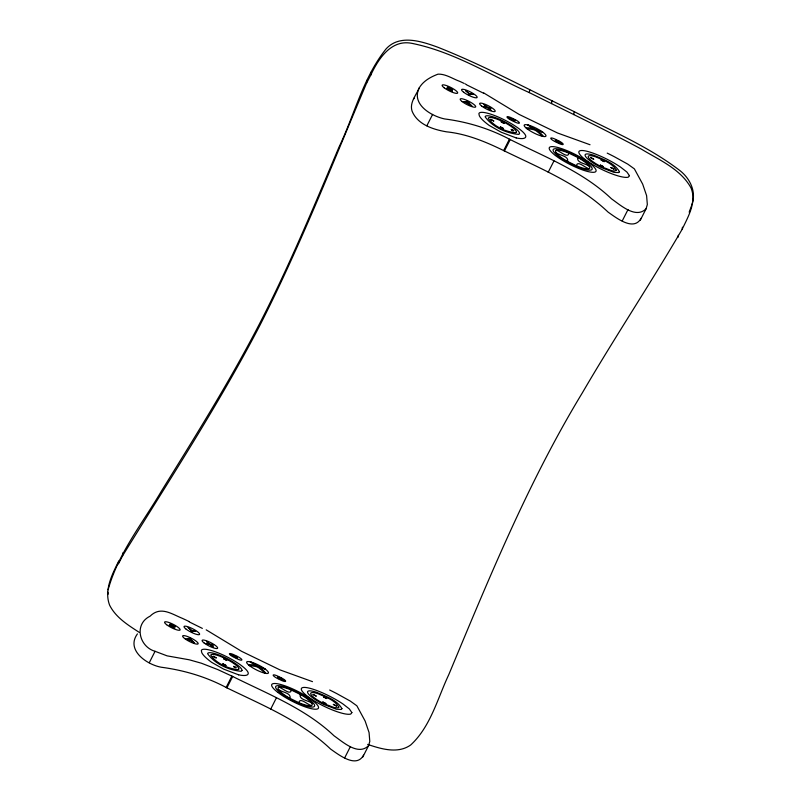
<?xml version="1.0" encoding="UTF-8"?>
<svg xmlns="http://www.w3.org/2000/svg" width="801" height="801" viewBox="0 0 801 801"><rect width="100%" height="100%" fill="white"/><g stroke="black" fill="none" stroke-linecap="round" stroke-linejoin="round"><path stroke-width="1.2" d="M108.105 589.786C118.178 553.331 142.418 523.443 161.391 491.153C195.394 436.144 229.777 381.256 259.524 323.774C289.101 266.353 313.882 206.638 338.963 147.164C354.613 114.463 363.143 77.357 386.242 48.721C399.829 34.083 421.666 41.382 437.676 47.179C484.485 65.682 528.82 89.782 574.127 111.589C609.531 130.132 647.098 145.642 679.088 169.962C689.771 177.842 696.88 191.779 691.734 204.886M118.438 563.904L122.593 555.804L122.953 552.82M122.593 555.804C169.231 480.149 218.042 405.646 259.164 326.768C299.574 247.729 331.954 164.956 366.518 83.284L366.878 80.3M366.518 83.284L370.713 75.214L371.073 72.22M367.659 744.409C381.196 748.965 397.857 754.081 410.683 744.99C430.658 726.607 437.556 698.412 448.75 674.712C488.82 578.763 528.229 481.952 582.357 392.83C614.527 337.621 649.991 284.335 682.202 229.196C688.159 216.62 696.84 202.112 691.023 187.915C680.48 168.841 658.933 159.85 641.14 148.996C604.375 129.231 566.697 111.219 529.331 92.616L529.691 89.632M551.549 103.589L551.909 100.606M573.766 114.583L574.127 111.589M678.047 237.296L678.287 235.304M682.202 229.196L682.442 227.204M290.032 698.372C291.434 692.595 281.391 692.324 278.347 689.391L277.927 687.989L278.688 687.158A19.174 4.155 26.9 0 1 291.304 690.031L300.205 694.367A19.174 4.155 26.9 0 1 311.899 703.338L312.31 704.75L311.559 705.581A19.174 4.155 26.9 0 1 298.933 702.707L290.032 698.372A19.174 4.155 26.9 0 1 278.347 689.391M300.205 694.367C298.713 700.174 309.056 700.354 311.899 703.338M567.579 161.462C569.07 155.654 558.738 155.484 555.884 152.49L555.473 151.089L556.224 150.258A19.174 4.155 26.9 0 1 568.85 153.131L577.751 157.467A19.174 4.155 26.9 0 1 589.446 166.438L589.856 167.84L589.105 168.671A19.174 4.155 26.9 0 1 576.48 165.807L567.579 161.462A19.174 4.155 26.9 0 1 555.884 152.49M577.751 157.467C576.249 163.274 586.592 163.454 589.446 166.438M689.17 212.165L691.443 206.027M137.422 633.881C125.607 650.032 146.873 664.74 161.341 667.243C184.22 670.277 206.488 676.885 226.903 687.859C262.908 705.351 301.126 721.04 330.583 749.055C338.963 754.932 356.415 768.61 363.564 755.133M362.773 757.065L368.54 745.681L369.792 741.446L369.071 732.565L365.126 721.02L356.856 705.791L350.317 701.095L336.891 693.666A87.189 18.914 26.9 0 0 332.325 691.333L329.672 690.021M464.059 83.384A80.39 17.432 26.9 0 0 459.724 81.362C452.685 78.828 445.676 73.822 438.037 74.153C430.738 76.886 423.329 80.941 419.253 87.86C416.25 95.129 409.341 102.558 412.044 111.049C417.451 124.586 433.331 129.592 446.568 131.835C467.003 133.917 486.177 141.997 504.44 150.958C540.445 168.45 578.672 184.14 608.129 212.145C616.51 218.032 633.961 231.709 641.11 218.222M640.319 220.165L646.087 208.781L647.328 204.545L646.607 195.664L642.672 184.12L634.392 168.891L627.854 164.185L614.437 156.766A87.189 18.914 26.9 0 0 609.861 154.433L607.218 153.121M419.253 87.86C410.953 104.15 431.138 116.065 444.645 118.948C467.554 121.882 489.781 128.681 510.207 139.574C545.07 156.996 582.818 171.564 611.553 198.868C620.635 205.226 635.814 219.124 646.087 208.781M118.798 560.92C112.2 574.317 103.86 590.047 109.617 605.186C115.815 617.581 128.15 625.16 139.394 632.46M149.296 662.687L155.064 651.303L167.109 655.859L189.316 659.804L201.421 663.228L217.832 669.606L232.67 676.475C267.524 693.906 305.271 708.464 334.007 735.769C343.088 742.127 358.267 756.024 368.54 745.681M426.843 125.787L432.61 114.403M226.122 687.478L231.879 676.094M226.903 687.859L232.67 676.475M503.659 150.578L509.426 139.194M504.44 150.958L510.207 139.574M270.668 709.185L276.425 697.801M548.204 172.285L553.972 160.901M344.67 757.896L350.438 746.512M622.217 220.986L627.984 209.612M370.713 75.214C378.212 59.164 390.898 39.289 411.604 43.294C453.616 51.664 490.673 75.234 529.331 92.616M413.486 99.244L414.477 97.732M542.527 136.33L544.35 136.601A12.205 2.643 26.9 0 0 543.118 132.445L540.915 130.903A12.205 2.643 26.9 0 0 529.982 125.567L527.649 124.906A12.205 2.643 26.9 0 0 525.406 127.369L527.058 128.791A12.205 2.643 26.9 0 0 542.527 136.33A43.574 9.452 26.9 0 0 536.229 130.873L534.027 129.802A43.574 9.452 26.9 0 0 527.058 128.791M264.981 673.23L266.813 673.511A12.205 2.643 26.9 0 0 265.572 669.346L263.379 667.804A12.205 2.643 26.9 0 0 252.435 662.477L250.102 661.806A12.205 2.643 26.9 0 0 247.859 664.269L249.511 665.691A12.205 2.643 26.9 0 0 264.981 673.23A43.574 9.452 26.9 0 0 258.693 667.774L256.48 666.702A43.574 9.452 26.9 0 0 249.511 665.691M512.63 130.633C517.005 131.594 507.534 127.549 512.63 130.633L511.839 130.213M235.094 667.533C239.469 668.495 229.987 664.45 235.094 667.533L234.292 667.113M590.027 144.741L557.586 133.016L519.088 114.393L483.744 92.946M312.48 681.641L280.04 669.916L241.552 651.293L206.197 629.846M465.101 83.875L465.882 84.245M189.006 621.476L186.513 620.284A80.39 17.432 26.9 0 0 182.177 618.272C171.434 613.906 160.55 605.796 150.047 616.209C133.737 624.149 139.084 646.727 155.064 651.303M466.482 84.776L484.004 93.437M189.216 621.896L202.353 628.395M556.224 150.258C559.258 150.338 568.279 159.299 568.85 153.131M589.105 168.671C586.072 168.59 577.05 159.629 576.48 165.807M278.688 687.158C281.712 687.238 290.733 696.199 291.304 690.031M311.559 705.581C308.525 705.501 299.504 696.53 298.933 702.707M107.935 592.149L108.125 594.192M248.69 664.99A22.498 4.876 26.9 0 1 254.678 665.281L255.639 665.531L254.648 664.83A43.574 9.452 26.9 0 0 250.102 661.806M264.821 668.815A22.498 4.876 26.9 0 0 257.732 666.132L256.1 665.1A22.548 4.896 26.9 0 0 250.823 662.016M265.802 673.351A22.548 4.896 26.9 0 0 260.575 668.174L259.654 667.503L260.806 667.834A43.574 9.452 26.9 0 1 265.572 669.346M526.237 128.09A22.498 4.876 26.9 0 1 532.214 128.38L533.186 128.631L532.184 127.93A43.574 9.452 26.9 0 0 527.649 124.906M542.357 131.915A22.498 4.876 26.9 0 0 535.278 129.231L533.636 128.2A22.548 4.896 26.9 0 0 528.37 125.106M543.348 136.45A22.548 4.896 26.9 0 0 538.112 131.274L537.201 130.603L538.352 130.923A43.574 9.452 26.9 0 1 543.118 132.445M351.879 712.59L350.738 714.061A30.528 6.618 26.9 0 1 323.854 706.152A26.143 5.667 26.9 0 1 301.877 690.752A26.143 5.667 26.9 0 1 313.812 689.461A30.528 6.618 26.9 0 1 343.028 704.019L349.366 708.945L351.879 712.59M629.426 175.689L628.284 177.161A30.528 6.618 26.9 0 1 601.401 169.251A26.143 5.667 26.9 0 1 579.413 153.852A26.143 5.667 26.9 0 1 591.348 152.56A30.528 6.618 26.9 0 1 620.575 167.119L626.913 172.045L629.426 175.689M173.557 626.702C172.585 628.965 167.619 623.298 173.557 626.702M173.697 625.731L173.587 626.492L171.054 624.81L173.697 625.731M175.019 626.112L174.668 628.415L169.191 625.12L171.524 625.591L169.832 624.339L170.192 623.979L175.019 626.112M191.109 630.407L190.968 631.368L192.26 631.999L192.41 631.048L195.664 631.198L191.649 630.347L188.045 627.483L191.109 630.407M222.858 663.839L225.942 665.451L222.858 663.839M223.629 658.732L226.713 660.344L223.629 658.732M237.346 656.83L237.106 658.402L230.968 654.567L237.346 656.83M277.977 676.635L277.747 678.207L284.115 680.47L277.977 676.635M322.813 702.006L325.897 703.618L322.813 702.006M323.594 696.91L326.678 698.522L323.594 696.91M333.366 704.409L336.45 706.021L333.366 704.409M451.093 89.802C450.132 92.065 445.166 86.398 451.093 89.802M451.243 88.831L451.123 89.592L448.6 87.91L451.243 88.831M452.565 89.211L452.215 91.504L446.738 88.22L449.071 88.691L447.369 87.429L447.739 87.079L452.565 89.211M468.655 93.507L468.505 94.468L469.807 95.099L469.947 94.138L473.201 94.288L469.196 93.447L465.591 90.583L468.655 93.507M500.395 126.938L503.479 128.55L500.395 126.938M501.176 121.832L504.26 123.444L501.176 121.832M514.883 119.93L514.643 121.502L508.515 117.667L514.883 119.93M555.524 139.734L555.283 141.296L561.661 143.559L555.524 139.734M600.36 165.106L603.443 166.718L600.36 165.106M601.14 160.01L604.224 161.622L601.14 160.01M610.913 167.509L613.997 169.121L610.913 167.509M490.673 119.399L493.736 121.001L490.673 119.399M516.395 132.045L515.774 132.726C505.671 131.865 494.177 126.658 488.26 118.338A15.69 3.404 26.9 0 1 502.868 121.662A15.69 3.404 26.9 0 1 516.395 132.045M519.519 133.567L518.768 134.398C506.422 133.346 492.365 126.979 485.136 116.816A19.174 4.155 26.9 0 1 502.988 120.871A19.174 4.155 26.9 0 1 519.519 133.567M590.637 157.577L593.691 159.179L590.637 157.577M616.359 170.223L614.207 171.064L611.854 170.713L601.751 166.898A15.69 3.404 26.9 0 1 588.565 157.657A15.69 3.404 26.9 0 1 595.724 156.876C603.023 160.09 612.224 163.004 616.359 170.223M619.483 171.744L618.732 172.575L613.987 172.345L601.631 167.679A19.174 4.155 26.9 0 1 585.511 156.385A19.174 4.155 26.9 0 1 594.262 155.434C603.193 159.359 614.427 162.923 619.483 171.744M213.136 656.309L216.19 657.901L213.136 656.309M238.848 668.945L238.237 669.626C228.135 668.765 216.63 663.558 210.723 655.238A15.69 3.404 26.9 0 1 225.321 658.562A15.69 3.404 26.9 0 1 238.848 668.945M241.982 670.467L241.221 671.298C228.876 670.247 214.818 663.879 207.589 653.716A19.174 4.155 26.9 0 1 225.441 657.781A19.174 4.155 26.9 0 1 241.982 670.467M313.091 694.477L316.155 696.079L313.091 694.477M338.813 707.123L338.192 707.804L334.317 707.613L324.215 703.799A15.69 3.404 26.9 0 1 311.018 694.557A15.69 3.404 26.9 0 1 318.177 693.786C325.486 696.99 334.678 699.904 338.813 707.123M341.937 708.645L341.186 709.476L336.44 709.245L324.095 704.58A19.174 4.155 26.9 0 1 307.974 693.296A19.174 4.155 26.9 0 1 316.725 692.344C325.647 696.259 336.891 699.824 341.937 708.645M467.464 101.377L463.539 101.927L466.032 102.458L472.019 106.062L467.464 101.377M189.917 638.277L185.992 638.828L192.36 641.251L194.473 642.963L189.917 638.277M468.154 102.178L466.442 102.408L469.566 103.92L468.154 102.178M190.608 639.078L188.906 639.308L192.02 640.83L190.608 639.078M486.698 107.034L483.524 106.763L487.519 107.734L491.013 110.408L488.149 107.785L491.213 108.045L487.348 107.094L483.954 104.5L486.698 107.034M209.161 643.944L205.977 643.664L209.972 644.635L213.466 647.308L210.613 644.685L213.667 644.945L209.802 643.994L206.408 641.411L209.161 643.944M516.174 137.922L501.256 132.255L489.211 125.437A36.315 7.88 26.9 0 1 479.368 115.865L478.888 113.762A26.143 5.667 26.9 0 1 503.228 119.309A26.143 5.667 26.9 0 1 525.776 136.621A36.315 7.88 26.9 0 1 516.174 137.922M238.628 674.832L223.709 669.155L211.664 662.347A36.315 7.88 26.9 0 1 201.822 652.775L201.341 650.672A26.143 5.667 26.9 0 1 225.682 656.209A26.143 5.667 26.9 0 1 248.23 673.521A36.315 7.88 26.9 0 1 238.628 674.832M514.943 119.539L511.819 118.017A5.227 1.131 26.9 0 0 506.953 116.906A5.227 1.131 26.9 0 0 511.459 120.37L514.592 121.892A5.227 1.131 26.9 0 0 519.459 122.994A5.227 1.131 26.9 0 0 514.943 119.539M558.708 140.866L555.584 139.344A5.227 1.131 26.9 0 0 550.718 138.233A5.227 1.131 26.9 0 0 555.223 141.697L558.347 143.219A5.227 1.131 26.9 0 0 563.223 144.32A5.227 1.131 26.9 0 0 558.708 140.866M237.406 656.44L234.272 654.918A5.227 1.131 26.9 0 0 229.406 653.806A5.227 1.131 26.9 0 0 233.922 657.271L237.046 658.792A5.227 1.131 26.9 0 0 241.912 659.904A5.227 1.131 26.9 0 0 237.406 656.44M281.171 677.766L278.037 676.244A5.227 1.131 26.9 0 0 273.171 675.133A5.227 1.131 26.9 0 0 277.687 678.597L280.811 680.119A5.227 1.131 26.9 0 0 285.677 681.23A5.227 1.131 26.9 0 0 281.171 677.766M184.661 638.547A8.711 1.892 26.9 0 0 197.867 644.044A8.711 1.892 26.9 0 0 188.666 636.975A8.711 1.892 26.9 0 0 184.661 638.547M166.618 624.7A8.711 1.892 26.9 0 0 179.835 630.197A8.711 1.892 26.9 0 0 170.623 623.128A8.711 1.892 26.9 0 0 166.618 624.7M186.092 629.135A8.711 1.892 26.9 0 0 199.309 634.622A8.711 1.892 26.9 0 0 190.097 627.553A8.711 1.892 26.9 0 0 186.092 629.135M204.135 642.983A8.711 1.892 26.9 0 0 217.341 648.47A8.711 1.892 26.9 0 0 208.14 641.411A8.711 1.892 26.9 0 0 204.135 642.983M277.907 692.454A26.143 5.667 26.9 0 0 317.536 708.925A26.143 5.667 26.9 0 0 289.922 687.729A26.143 5.667 26.9 0 0 277.907 692.454M280.781 693.105A21.787 4.726 26.9 0 0 313.802 706.832A21.787 4.726 26.9 0 0 290.783 689.17A21.787 4.726 26.9 0 0 280.781 693.105M462.207 101.647A8.711 1.892 26.9 0 0 475.414 107.144A8.711 1.892 26.9 0 0 466.202 100.075A8.711 1.892 26.9 0 0 462.207 101.647M555.453 155.544A26.143 5.667 26.9 0 0 595.083 172.025A26.143 5.667 26.9 0 0 567.468 150.828A26.143 5.667 26.9 0 0 555.453 155.544M558.317 156.205A21.787 4.726 26.9 0 0 591.338 169.932A21.787 4.726 26.9 0 0 568.33 152.26A21.787 4.726 26.9 0 0 558.317 156.205M463.639 92.235A8.711 1.892 26.9 0 0 476.845 97.722A8.711 1.892 26.9 0 0 467.644 90.653A8.711 1.892 26.9 0 0 463.639 92.235M481.681 106.082A8.711 1.892 26.9 0 0 494.888 111.569A8.711 1.892 26.9 0 0 485.676 104.5A8.711 1.892 26.9 0 0 481.681 106.082M444.165 87.8A8.711 1.892 26.9 0 0 457.371 93.286A8.711 1.892 26.9 0 0 448.17 86.228A8.711 1.892 26.9 0 0 444.165 87.8"/></g></svg>
